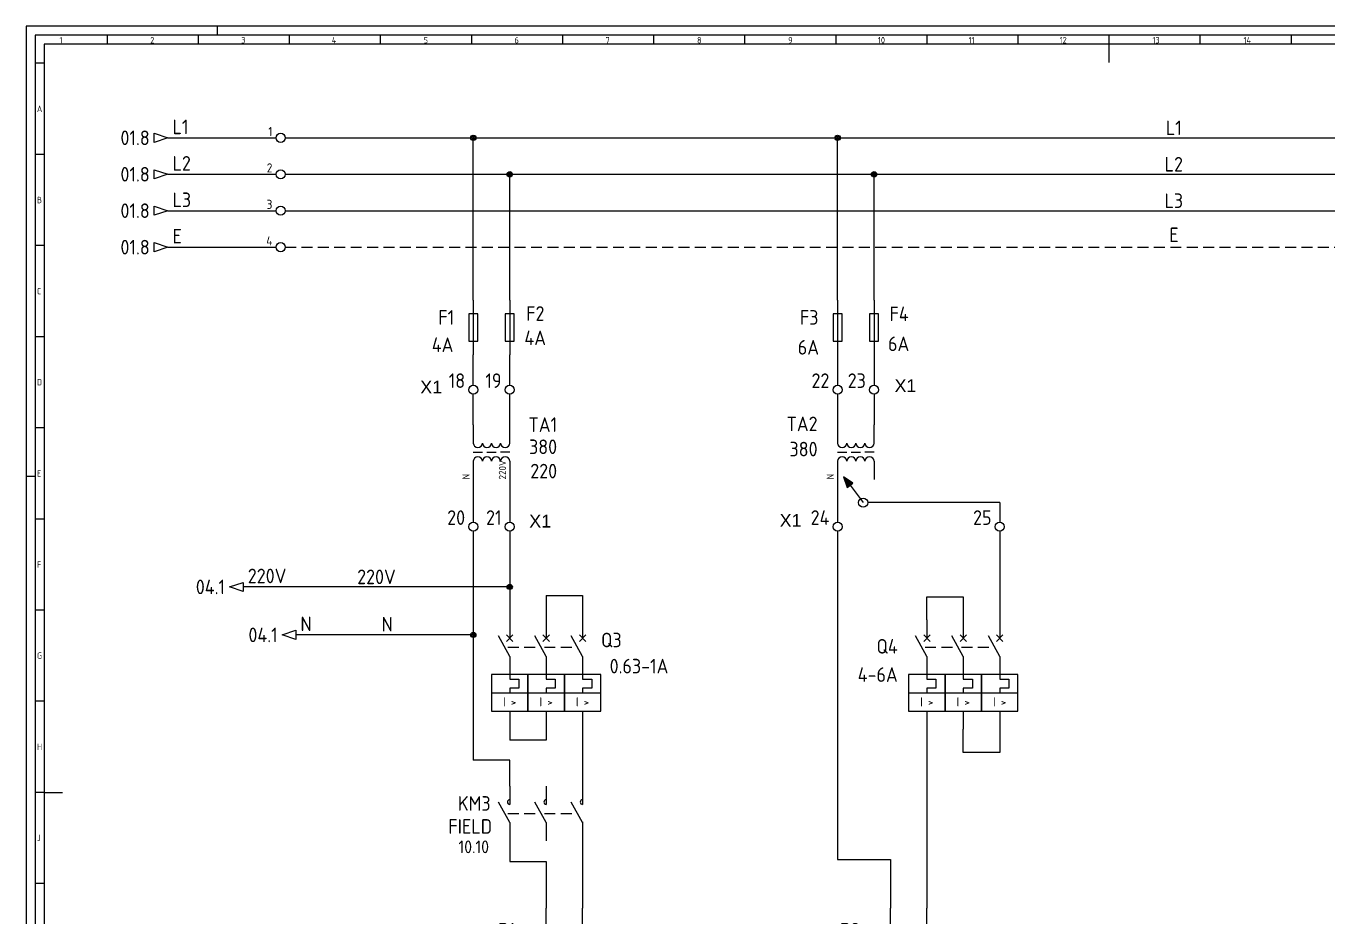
# Model space of a CAD drawing. Extents: x 0 to 1189, y 5 to 846.
# Drawn here: x 0 to 715, y 357 to 846 of the extents above; entities that cross this region are included whole.
import ezdxf
from ezdxf.enums import TextEntityAlignment as Align

# ---------------------------------------------------------------- set-up
doc = ezdxf.new("R2010")
doc.units = 0
doc.header["$LTSCALE"] = 12
doc.linetypes.add('DASHED', pattern=[0.75, 0.5, -0.25])
for name, color, linetype in [('035', 5, 'Continuous'), ('07', 7, 'Continuous'), ('DESC', 1, 'Continuous'), ('DESCCHILD', 20, 'Continuous'), ('LINK', 9, 'DASHED'), ('MISC', 2, 'Continuous'), ('RED_2.5mm^2', 1, 'Continuous'), ('SYMS', 7, 'Continuous'), ('TAGS', 51, 'Continuous'), ('TERMS', 4, 'Continuous'), ('WIRENO', 70, 'Continuous'), ('WIREREF', 61, 'Continuous'), ('WIREREF_DEST', 61, 'Continuous'), ('XREF', 7, 'Continuous'), ('XREFCHILD', 134, 'Continuous')]:
    doc.layers.add(name, color=color, linetype=linetype)
doc.styles.add('ISO Proportional', font='isocp.shx')
doc.styles.add('WD_IEC', font='isocp2.shx', dxfattribs={"width": 0.9, "height": 4})

# ---------------------------------------------------------------- blocks, each defined once
blk = doc.blocks.new('IEC_border_a0')
at = {"layer": '035', "color": 0}
for p, q in [((0, 841), (0, 0)), ((1189, 841), (0, 841)), ((105, 841), (105, 836)), ((44.5, 836), (44.5, 831)), ((94.5, 836), (94.5, 831)), ((144.5, 836), (144.5, 831)), ((194.5, 836), (194.5, 831)), ((244.5, 836), (244.5, 831)), ((294.5, 836), (294.5, 831)), ((344.5, 836), (344.5, 831)), ((394.5, 836), (394.5, 831)), ((444.5, 836), (444.5, 831)), ((494.5, 836), (494.5, 831)), ((544.5, 836), (544.5, 831)), ((594.5, 836), (594.5, 831)), ((644.5, 836), (644.5, 831)), ((694.5, 836), (694.5, 831)), ((9.98, 820.54), (5, 820.54)), ((9.98, 770.54), (5, 770.54)), ((9.98, 720.54), (5, 720.54)), ((9.98, 670.54), (5, 670.54)), ((9.98, 620.54), (5, 620.54)), ((0, 594), (5, 594)), ((10, 570.5), (5.02, 570.5)), ((10, 520.5), (5, 520.5)), ((10, 470.5), (5.02, 470.5)), ((10, 420.5), (5.02, 420.5)), ((10, 370.5), (5.02, 370.5))]:
    blk.add_line(p, q, dxfattribs=at)
blk.add_lwpolyline([(10, 10), (1179, 10), (1179, 831), (10, 831)], close=True, dxfattribs=at)
at = {"layer": '07', "color": 0}
for p, q in [((594.5, 831), (594.5, 821)), ((10, 420.5), (20, 420.5))]:
    blk.add_line(p, q, dxfattribs=at)
blk.add_lwpolyline([(5, 5), (1184, 5), (1184, 836), (5, 836)], close=True, dxfattribs=at)
at = {"layer": '035', "color": 0, "style": 'ISO Proportional'}
for s, p in [('1', (18.31, 831.5)), ('2', (68.23, 831.5)), ('3', (118.18, 831.5)), ('4', (167.88, 831.5)), ('5', (218.34, 831.5)), ('6', (268.19, 831.5)), ('7', (318.17, 831.5)), ('8', (368.42, 831.5)), ('9', (418.46, 831.5)), ('10', (467.72, 831.5)), ('11', (517.49, 831.5)), ('12', (567.49, 831.5)), ('13', (618.42, 831.5)), ('14', (668.46, 831.5)), ('A', (6, 793.79)), ('B', (6, 743.79)), ('C', (6, 693.79)), ('D', (6, 643.79)), ('E', (6.02, 593.75)), ('F', (6.02, 543.75)), ('G', (6.02, 493.75)), ('H', (6.02, 443.75)), ('J', (6.02, 393.75))]:
    blk.add_text(s, height=3.5, dxfattribs=at).set_placement(p)
blk = doc.blocks.new('VXF1')
for p, q in [((0, 0), (0, -5)), ((10, -5), (10, 0)), ((0, -7.5), (2.5, -7.5)), ((0, -10), (0, -15)), ((3.75, -7.5), (6.25, -7.5)), ((10, -7.5), (7.5, -7.5)), ((10, -10), (10, -15))]:
    blk.add_line(p, q)
for centre, start, end in [((1.25, -5), 180, 0), ((3.75, -5), 180, 0), ((6.25, -5), 180, 0), ((8.75, -5), 180, 0), ((1.25, -10), 0, 180), ((3.75, -10), 0, 180), ((6.25, -10), 0, 180), ((8.75, -10), 0, 180)]:
    blk.add_arc(centre, 1.25, start, end)
at = {"style": 'WD_IEC'}
for tag, p in [('INST', (-5.5, 5.25)), ('LOC', (-5.5, 1.75)), ('TAG1', (-5.5, -1.75)), ('DESC1', (-5.5, -6.35)), ('DESC2', (-5.5, -9.85)), ('DESC3', (-5.5, -13.35))]:
    blk.add_attdef(tag, text='', height=2.5, dxfattribs=at).set_placement(p, align=Align.RIGHT)
at = {"style": 'WD_IEC', "flags": 1}
for tag, p, height in [('X2TERM01', (0, 0), 0.32), ('X2TERM02', (10, 0), 0.32), ('MFG', (12.75, -1), 1.5), ('CAT', (12.75, -3.5), 1.5), ('X2TERM05', (5, -5), 0.32), ('X8TERM06', (5, -10), 0.32), ('ASSYCODE', (11, -11.5), 1), ('FAMILY', (11, -13), 1), ('CATDESC', (11, -14.5), 1), ('X8TERM03', (0, -15), 0.32), ('X8TERM04', (10, -15), 0.32)]:
    blk.add_attdef(tag, p, '', height=height, dxfattribs=at)
at = {"style": 'WD_IEC'}
for tag, p in [('TERM01', (-1, 0)), ('TERM05', (4, 0)), ('TERM02', (9, 0))]:
    blk.add_attdef(tag, text='', height=2, rotation=90, dxfattribs=at).set_placement(p, align=Align.RIGHT)
for tag, p in [('TERM03', (-1, -15)), ('TERM06', (4, -15)), ('TERM04', (9, -15))]:
    blk.add_attdef(tag, p, '', height=2, rotation=90, dxfattribs=at)
at = {"lineweight": 15, "style": 'WD_IEC'}
for tag, p in [('RATING2', (-5.5, -20.35)), ('RATING1', (-5.5, -16.85)), ('XREF', (-5.5, -23.85))]:
    blk.add_attdef(tag, text='', height=2.5, dxfattribs=at).set_placement(p, align=Align.RIGHT)
blk = doc.blocks.new('VFU1')
blk.add_line((0, 7.5), (0, -7.5))
blk.add_lwpolyline([(-1.25, 3.75), (-1.25, -3.75), (1.25, -3.75), (1.25, 3.75)], close=True)
at = {"style": 'WD_IEC'}
for tag, p in [('INST', (-5.25, 7.75)), ('LOC', (-5.25, 4.25)), ('TAG1', (-5.25, 0.75)), ('RATING1', (-5.25, -3.75)), ('XREF', (-5.25, -7.75)), ('DESC1', (-5.25, -11.6)), ('DESC2', (-5.25, -15.1)), ('DESC3', (-5.25, -18.6))]:
    blk.add_attdef(tag, text='', height=2.5, dxfattribs=at).set_placement(p, align=Align.RIGHT)
blk.add_attdef('TERM01', text='', height=2, rotation=90, dxfattribs=at).set_placement((-1, 7.5), align=Align.RIGHT)
at = {"style": 'WD_IEC', "flags": 1}
for tag, p, height in [('X2TERM01', (0, 7.5), 0.32), ('MFG', (2.75, 6.5), 1.5), ('CAT', (2.75, 4), 1.5), ('X4LINK', (-1.25, 0), 0.32), ('X1LINK', (1.25, 0), 0.32), ('ASSYCODE', (2.25, -4), 1), ('FAMILY', (2.25, -5.5), 1), ('CATDESC', (2.25, -7), 1), ('X8TERM02', (0, -7.5), 0.32)]:
    blk.add_attdef(tag, p, '', height=height, dxfattribs=at)
at = {"style": 'WD_IEC'}
blk.add_attdef('TERM02', (-1, -7.5), '', height=2, rotation=90, dxfattribs=at)
blk = doc.blocks.new('VMS21P')
for p, q in [((0, 7.5), (0, 2.5)), ((0, -2.5), (-3.12, 3.12)), ((0, -2.5), (0, -7.5))]:
    blk.add_line(p, q)
blk.add_arc((0, 3.12), 0.625, 90, 270)
at = {"style": 'WD_IEC'}
for tag, p in [('INST', (-5.25, 6.75)), ('LOC', (-5.25, 3.75)), ('TAG2', (-5.25, 0.75)), ('XREF', (-5.25, -3.75)), ('DESC1', (-5.25, -6.75)), ('DESC3', (-5.25, -12.75)), ('DESC2', (-5.25, -9.75))]:
    blk.add_attdef(tag, text='', height=2.5, dxfattribs=at).set_placement(p, align=Align.RIGHT)
blk.add_attdef('TERM01', text='', height=2, rotation=90, dxfattribs=at).set_placement((-1, 7.5), align=Align.RIGHT)
at = {"style": 'WD_IEC', "flags": 1}
for tag, p, height in [('X2TERM01', (0, 7.5), 0.32), ('X4LINK', (-2.91, 0), 0.32), ('X1LINK', (-0.5, 0), 0.32), ('CONTACT', (4, -3.5), 1), ('FAMILY', (4, -5), 1), ('X8TERM02', (0, -7.5), 0.32)]:
    blk.add_attdef(tag, p, '', height=height, dxfattribs=at)
at = {"style": 'WD_IEC'}
blk.add_attdef('TERM02', (-1, -7.5), '', height=2, rotation=90, dxfattribs=at)
blk = doc.blocks.new('VDI1')
for p, q in [((0, 7.5), (0, -7.5)), ((0, -2.5), (-2.5, 2.5)), ((-2.5, 2.5), (2.5, 2.5)), ((2.5, 2.5), (0, -2.5)), ((-2.5, -2.5), (2.5, -2.5))]:
    blk.add_line(p, q)
at = {"style": 'WD_IEC'}
for tag, p in [('INST', (-5.5, 10.25)), ('LOC', (-5.5, 6.75)), ('TAG1', (-5.5, 3.25)), ('DESC2', (-5.5, -9.85)), ('DESC1', (-5.5, -6.35)), ('DESC3', (-5.5, -13.35))]:
    blk.add_attdef(tag, text='', height=2.5, dxfattribs=at).set_placement(p, align=Align.RIGHT)
at = {"style": 'WD_IEC', "flags": 1}
for tag, p, height in [('X2TERM01', (0, 7.5), 0.32), ('X8TERM02', (0, -7.5), 0.32), ('ASSYCODE', (1, -4), 1), ('FAMILY', (1, -5.5), 1), ('CATDESC', (1, -7), 1), ('WDBLKNAM', (1, -8.5), 1)]:
    blk.add_attdef(tag, p, '', height=height, dxfattribs=at)
at = {"style": 'WD_IEC', "flags": 9}
for tag, p in [('MFG', (-5.5, -0.25)), ('CAT', (-5.5, -2.75))]:
    blk.add_attdef(tag, text='', height=1.5, dxfattribs=at).set_placement(p, align=Align.RIGHT)
at = {"style": 'WD_IEC'}
blk.add_attdef('TERM01', text='', height=2, rotation=90, dxfattribs=at).set_placement((-1, 7.5), align=Align.RIGHT)
blk.add_attdef('TERM02', (-1, -7.5), '', height=2, rotation=90, dxfattribs=at)
blk = doc.blocks.new('VIN1G1')
for p, q in [((0, 7.5), (0, 12.5)), ((9.98, 7.5), (9.98, 12.5)), ((14.99, 7.5), (-5.01, 7.5)), ((-5.01, 7.5), (-5.01, -7.5)), ((14.99, -7.5), (14.99, 7.5)), ((14.99, -7.5), (14.99, 7.5)), ((-5.01, -7.5), (14.99, -7.5)), ((0, -12.5), (0, -7.5)), ((9.98, -12.5), (9.98, -7.5))]:
    blk.add_line(p, q)
at = {"layer": 'SYMS'}
for p, xscale, yscale, zscale, rotation in [((2.44, 2.55), 0.4803562191925241, 0.4803562191925241, 0.4803562191925241, 135), ((7.54, 2.55), 0.4803562191925241, 0.4803562191925241, 0.4803562191925241, 225.0000000000001), ((2.44, -2.55), 0.480356219192524, 0.480356219192524, 0.480356219192524, 224.9999999999999), ((7.54, -2.55), 0.480356219192524, 0.480356219192524, 0.480356219192524, 135)]:
    blk.add_blockref('VDI1', p, dxfattribs=dict(at, xscale=xscale, yscale=yscale, zscale=zscale, rotation=rotation))
at = {"style": 'WD_IEC'}
for tag, p in [('INST', (-6.14, 10.12)), ('LOC', (-6.14, 7.12)), ('TAG1', (-6.14, 4.12)), ('RATING1', (-5.97, 0.36)), ('DESC2', (-6.14, -9.22)), ('DESC1', (-6.14, -6.22)), ('DESC3', (-6.14, -12.22)), ('WDTAGALT', (-6.14, -15.22))]:
    blk.add_attdef(tag, text='', height=2.5, dxfattribs=at).set_placement(p, align=Align.RIGHT)
for tag, p in [('TERM01', (-1, 12.23)), ('TERM02', (8.98, 12.5))]:
    blk.add_attdef(tag, text='', height=2, rotation=90, dxfattribs=at).set_placement(p, align=Align.RIGHT)
at = {"style": 'WD_IEC', "flags": 1}
for tag, p, height in [('X2TERM01', (0, 12.5), 0.32), ('X2TERM02', (9.98, 12.5), 0.32), ('MFG', (15.53, 6.06), 1.5), ('CAT', (15.53, 3.56), 1.5), ('X1LINK', (14.99, 0), 0.32), ('X4LINK', (-5.01, -0.61), 0.32), ('ASSYCODE', (15.61, -4.38), 1), ('FAMILY', (15.61, -5.88), 1), ('CATDESC', (15.61, -7.38), 1), ('X8TERM03', (0, -12.5), 0.32), ('X8TERM04', (9.98, -12.5), 0.32)]:
    blk.add_attdef(tag, p, '', height=height, dxfattribs=at)
at = {"style": 'WD_IEC'}
for tag, p in [('TERMDESC01', (-0.01, 5.55)), ('TERMDESC02', (9.98, 5.55)), ('TERMDESC03', (-0.01, -5.52)), ('TERMDESC04', (9.98, -5.52))]:
    blk.add_attdef(tag, text='', height=2, dxfattribs=at).set_placement(p, align=Align.MIDDLE)
at = {"lineweight": 15, "style": 'WD_IEC'}
blk.add_attdef('XREF', text='', height=2.5, dxfattribs=at).set_placement((-6.14, -3.22), align=Align.RIGHT)
at = {"style": 'WD_IEC'}
for tag, p in [('TERM03', (-1, -12.96)), ('TERM04', (8.98, -12.96))]:
    blk.add_attdef(tag, p, '', height=2, rotation=90, dxfattribs=at)
blk = doc.blocks.new('VT0002')
blk.add_circle((0, 0), 1.25)
at = {"style": 'WD_IEC', "flags": 1}
for tag, p, height in [('ASSYCODE', (2.75, 10.75), 1), ('CATDESC', (2.75, 9.25), 1), ('MFG', (2.75, 7.25), 1.5), ('CAT', (2.75, 4.75), 1.5), ('X4PIN01', (-1.25, 1), 0.25), ('X4TERM01', (-1.25, 0), 0.25), ('X4TERMDESC01', (-1.25, 0.5), 0.4), ('STRIPSEQ', (0, 0), 0.025), ('X2PIN01', (0, 2.25), 0.25), ('X2TERM01', (0, 1.25), 0.25), ('X8PIN01', (0, -0.25), 0.25), ('X2TERMDESC01', (0, 1.75), 0.4), ('X1PIN01', (1.25, 1), 0.25), ('X1TERM01', (1.25, 0), 0.25), ('X1TERMDESC01', (1.25, 0.5), 0.4), ('LINKTERM', (0, -0.04), 0.025), ('X8TERM01', (0, -1.25), 0.25), ('X8TERMDESC01', (0, -0.75), 0.4)]:
    blk.add_attdef(tag, p, '', height=height, dxfattribs=at)
at = {"style": 'WD_IEC'}
for tag, p in [('INST', (-2.25, 6.5)), ('LOC', (-2.25, 3.5)), ('DESC2', (-2.25, -9.25)), ('DESC1', (-2.25, -6.25)), ('DESC3', (-2.25, -12.25))]:
    blk.add_attdef(tag, text='', height=2.5, dxfattribs=at).set_placement(p, align=Align.RIGHT)
at = {"style": 'WD_IEC', "flags": 8}
for tag, height, p in [('TAGSTRIP', 2.5, (-2.25, 0.5)), ('TERM01', 2, (-2.25, -3.25))]:
    blk.add_attdef(tag, text='', height=height, dxfattribs=at).set_placement(p, align=Align.RIGHT)
blk = doc.blocks.new('Q020401U')
for p, q in [((0, -2.5), (-0.5, -4)), ((0.5, -4), (0, -2.5)), ((-0.5, -4), (0.5, -4)), ((0, -4), (0, -7))]:
    blk.add_line(p, q)
blk.add_solid([(-0.5, -4), (0.5, -4), (0, -2.5)])
blk = doc.blocks.new('WDDOT')
for radius in [0.72, 0.449, 0.223]:
    blk.add_circle((0, 0), radius)
blk = doc.blocks.new('VCB11THI')
for p, q in [((0, 7.5), (0, 2.5)), ((0, -2.5), (-3.12, 3.12)), ((-0.88, 3.38), (0.88, 1.62)), ((-0.88, 1.62), (0.88, 3.38)), ((0, -2.5), (0, -8.75)), ((0, -8.75), (2.5, -8.75)), ((2.5, -8.75), (2.5, -11.25)), ((-5, -12.5), (5, -12.5)), ((0, -11.25), (0, -12.5)), ((2.5, -11.25), (0, -11.25)), ((0, -17.5), (0, -22.5))]:
    blk.add_line(p, q)
blk.add_lwpolyline([(-5, -7.5), (-5, -17.5), (5, -17.5), (5, -7.5)], close=True)
at = {"style": 'WD_IEC'}
for tag, p in [('INST', (-8, 5.25)), ('LOC', (-8, 1.75)), ('TAG1', (-8, -1.75)), ('RATING1', (-8, -6.35)), ('DESC1', (-8, -14.35)), ('DESC2', (-8, -17.85)), ('DESC3', (-8, -21.35))]:
    blk.add_attdef(tag, text='', height=2.5, dxfattribs=at).set_placement(p, align=Align.RIGHT)
blk.add_attdef('TERM01', text='', height=2, rotation=90, dxfattribs=at).set_placement((-1, 7.5), align=Align.RIGHT)
at = {"style": 'WD_IEC', "flags": 1}
for tag, p, height in [('X2TERM01', (0, 7.5), 0.32), ('MFG', (2.75, 6.5), 1.5), ('CAT', (2.75, 4), 1.5), ('X4LINK', (-2, 0), 0.32), ('X1LINK', (-0.5, 0), 0.32), ('COMMON', (-3.75, -8.75), 1), ('ASSYCODE', (1, -19), 1), ('FAMILY', (1, -20.5), 1), ('CATDESC', (1, -22), 1), ('X8TERM02', (0, -22.5), 0.32)]:
    blk.add_attdef(tag, p, '', height=height, dxfattribs=at)
at = {"lineweight": 15, "style": 'WD_IEC'}
blk.add_attdef('XREF', text='', height=2.5, dxfattribs=at).set_placement((-8, -10.35), align=Align.RIGHT)
at = {"style": 'WD_IEC'}
blk.add_attdef('TERM02', (-1, -22.5), '', height=2, rotation=90, dxfattribs=at)
at = {"linetype": 'Continuous', "style": 'WD_IEC'}
blk.add_attdef('T', text='', height=2.5, dxfattribs=at).set_placement((0, -15), align=Align.MIDDLE_CENTER)
blk = doc.blocks.new('VCB21THI')
for p, q in [((0, 7.5), (0, 2.5)), ((0, -2.5), (-3.12, 3.12)), ((-0.88, 3.38), (0.88, 1.62)), ((-0.88, 1.62), (0.88, 3.38)), ((0, -2.5), (0, -8.75)), ((0, -8.75), (2.5, -8.75)), ((2.5, -8.75), (2.5, -11.25)), ((-5, -12.5), (5, -12.5)), ((0, -11.25), (0, -12.5)), ((2.5, -11.25), (0, -11.25)), ((0, -17.5), (0, -22.5))]:
    blk.add_line(p, q)
blk.add_lwpolyline([(-5, -7.5), (-5, -17.5), (5, -17.5), (5, -7.5)], close=True)
at = {"style": 'WD_IEC'}
for tag, p in [('INST', (-8, 5.25)), ('LOC', (-8, 1.75)), ('TAG2', (-8, -1.75)), ('DESC1', (-8, -14.35)), ('DESC2', (-8, -17.85)), ('DESC3', (-8, -21.35))]:
    blk.add_attdef(tag, text='', height=2.5, dxfattribs=at).set_placement(p, align=Align.RIGHT)
blk.add_attdef('TERM01', text='', height=2, rotation=90, dxfattribs=at).set_placement((-1, 7.5), align=Align.RIGHT)
at = {"style": 'WD_IEC', "flags": 1}
for tag, p, height in [('X2TERM01', (0, 7.5), 0.32), ('X4LINK', (-2, 0), 0.32), ('X1LINK', (-0.5, 0), 0.32), ('CONTACT', (-5, -7.5), 1), ('FAMILY', (1, -20.5), 1), ('X8TERM02', (0, -22.5), 0.32)]:
    blk.add_attdef(tag, p, '', height=height, dxfattribs=at)
blk.add_attdef('RATING1', text='', height=2.5, dxfattribs=at).set_placement((-8, -6.35), align=Align.RIGHT)
at = {"lineweight": 15, "style": 'WD_IEC'}
blk.add_attdef('XREF', text='', height=2.5, dxfattribs=at).set_placement((-8, -10.35), align=Align.RIGHT)
at = {"style": 'WD_IEC'}
blk.add_attdef('TERM02', (-1, -22.5), '', height=2, rotation=90, dxfattribs=at)
at = {"linetype": 'Continuous', "style": 'WD_IEC'}
blk.add_attdef('T', text='', height=2.5, dxfattribs=at).set_placement((0, -15), align=Align.MIDDLE_CENTER)
blk = doc.blocks.new('HA1D3')
blk.add_lwpolyline([(0, 0), (-3.75, -1.25), (-3.75, 1.25)], close=True)
at = {"style": 'WD_IEC'}
blk.add_attdef('XREF', text='', height=2.5, dxfattribs=at).set_placement((-5, 0), align=Align.MIDDLE_RIGHT)
at = {"style": 'WD_IEC', "flags": 1}
blk.add_attdef('SIGCODE', text='', height=1, dxfattribs=at).set_placement((-2.5, 1.8), align=Align.RIGHT)
at = {"style": 'WD_IEC'}
for tag, p, height, flags in [('X1TERM01', (0, 0), 0.32, 1), ('WIRENO', (1.25, 1), 2.5, 8)]:
    blk.add_attdef(tag, p, '', height=height, dxfattribs=dict(at, flags=flags))
blk.add_attdef('DESC1', text='', height=2.5, dxfattribs=at).set_placement((1.25, -1), align=Align.TOP_LEFT)
blk = doc.blocks.new('WD_WNH')
at = {"linetype": 'Continuous', "style": 'WD_IEC', "width": 0.8}
blk.add_attdef('WIRENO', text='', height=2.5, dxfattribs=at).set_placement((0, 0.75), align=Align.CENTER)
at = {"style": 'WD_IEC', "flags": 1}
for tag, p in [('W08USER', (0, 0.375)), ('W04USER', (0, 0.875)), ('W05USER', (0, 0.75)), ('W09USER', (0, 0.25)), ('W03USER', (0, 1)), ('W06USER', (0, 0.625)), ('W07USER', (0, 0.5)), ('W02USER', (0, 1.125)), ('W01USER', (0, 1.25)), ('W10USER', (0, 0.125))]:
    blk.add_attdef(tag, text='', height=0.08, dxfattribs=at).set_placement(p, align=Align.CENTER)
blk = doc.blocks.new('HA1S3')
blk.add_lwpolyline([(-3.75, 0), (0, 1.25), (0, -1.25)], close=True)
at = {"style": 'WD_IEC'}
blk.add_attdef('XREF', text='', height=2.5, dxfattribs=at).set_placement((-5, 0), align=Align.MIDDLE_RIGHT)
at = {"style": 'WD_IEC', "flags": 1}
blk.add_attdef('SIGCODE', text='', height=1, dxfattribs=at).set_placement((-2.5, 1.8), align=Align.RIGHT)
at = {"style": 'WD_IEC'}
for tag, p, height, flags in [('X1TERM01', (0, 0), 0.32, 1), ('WIRENO', (1.25, 1), 2.5, 8)]:
    blk.add_attdef(tag, p, '', height=height, dxfattribs=dict(at, flags=flags))
blk.add_attdef('DESC1', text='', height=2.5, dxfattribs=at).set_placement((1.25, -1), align=Align.TOP_LEFT)
blk = doc.blocks.new('HT0002')
blk.add_circle((0, 0), 1.25)
at = {"style": 'WD_IEC', "flags": 1}
for tag, p, height in [('ASSYCODE', (2.75, 10.75), 1), ('CATDESC', (2.75, 9.25), 1), ('MFG', (2.75, 7.25), 1.5), ('CAT', (2.75, 4.75), 1.5), ('X4PIN01', (-1.25, 1), 0.25), ('X4TERM01', (-1.25, 0), 0.25), ('X4TERMDESC01', (-1.25, 0.5), 0.4), ('STRIPSEQ', (0, 0), 0.025), ('X2PIN01', (0, 2.25), 0.25), ('X2TERM01', (0, 1.25), 0.25), ('X8PIN01', (0, -0.25), 0.25), ('X2TERMDESC01', (0, 1.75), 0.4), ('X1PIN01', (1.25, 1), 0.25), ('X1TERM01', (1.25, 0), 0.25), ('X1TERMDESC01', (1.25, 0.5), 0.4), ('LINKTERM', (0, -0.04), 0.025), ('X8TERM01', (0, -1.25), 0.25), ('X8TERMDESC01', (0, -0.75), 0.4)]:
    blk.add_attdef(tag, p, '', height=height, dxfattribs=at)
at = {"style": 'WD_IEC'}
for tag, p in [('INST', (-2.25, 6.5)), ('LOC', (-2.25, 3.5)), ('DESC2', (-2.25, -9.25)), ('DESC1', (-2.25, -6.25)), ('DESC3', (-2.25, -12.25))]:
    blk.add_attdef(tag, text='', height=2.5, dxfattribs=at).set_placement(p, align=Align.RIGHT)
at = {"style": 'WD_IEC', "flags": 8}
for tag, height, p in [('TAGSTRIP', 2.5, (-2.25, 0.5)), ('TERM01', 2, (-2.25, -3.25))]:
    blk.add_attdef(tag, text='', height=height, dxfattribs=at).set_placement(p, align=Align.RIGHT)

msp = doc.modelspace()

# ---------------------------------------------------------------- linework, layer by layer
at = {"layer": 'LINK'}
for points in [[(264.56, 505.07), (281.56, 505.07)], [(284.56, 505.07), (301.56, 505.07)], [(493.57, 505.07), (510.57, 505.07)], [(513.57, 505.07), (530.57, 505.07)], [(264.56, 413.86), (279.73, 413.86)], [(284.56, 413.86), (299.73, 413.86)]]:
    msp.add_lwpolyline(points, dxfattribs=at)
at = {"layer": 'RED_2.5mm^2'}
for p, q in [((77.9, 784.61), (137.25, 784.61)), ((142.25, 784.61), (1117.99, 784.61)), ((245.56, 695.56), (245.56, 784.61)), ((445.55, 695.56), (445.55, 784.61)), ((77.9, 764.61), (137.25, 764.61)), ((142.25, 764.61), (1117.99, 764.61)), ((265.56, 695.56), (265.56, 764.61)), ((465.56, 695.56), (465.56, 764.61)), ((77.9, 744.61), (137.25, 744.61)), ((142.25, 744.61), (1117.99, 744.61)), ((77.9, 724.61), (137.25, 724.61)), ((245.56, 648.85), (245.56, 665.56)), ((265.56, 648.85), (265.56, 665.56)), ((445.56, 665.56), (445.56, 648.85)), ((465.56, 665.56), (465.56, 648.85)), ((245.56, 627.14), (245.56, 643.85)), ((265.56, 627.14), (265.56, 643.85)), ((445.56, 643.85), (445.56, 627.14)), ((465.56, 643.85), (465.56, 627.14)), ((245.56, 597.14), (245.56, 573.71)), ((265.56, 597.14), (265.56, 573.71)), ((445.56, 597.14), (445.56, 573.71)), ((534.57, 584.44), (462.09, 584.44)), ((534.57, 584.44), (534.57, 573.71)), ((245.56, 568.71), (245.56, 443.11)), ((265.56, 568.71), (265.56, 520.07)), ((445.56, 568.71), (445.56, 388.62)), ((534.57, 568.71), (534.57, 520.07)), ((265.56, 538.18), (119.25, 538.18)), ((285.56, 533.48), (285.56, 520.07)), ((285.56, 533.48), (305.56, 533.48)), ((305.56, 533.48), (305.56, 520.07)), ((494.57, 520.07), (494.57, 532.77)), ((494.57, 532.77), (514.57, 532.77)), ((514.57, 532.77), (514.57, 520.07)), ((245.56, 511.85), (148.14, 511.85)), ((265.56, 460.07), (265.56, 454.06)), ((285.56, 460.07), (285.56, 454.06)), ((305.56, 460.07), (305.56, 428.86)), ((494.57, 460.07), (494.57, 361.94)), ((514.57, 447.37), (514.57, 460.07)), ((534.57, 460.07), (534.57, 447.37)), ((285.56, 454.06), (265.56, 454.06)), ((534.57, 447.37), (514.57, 447.37)), ((265.56, 443.11), (245.56, 443.11)), ((265.56, 428.86), (265.56, 443.11)), ((305.56, 409.35), (305.56, 361.94)), ((265.56, 398.86), (265.56, 387.55)), ((265.56, 387.55), (285.57, 387.55)), ((285.57, 387.55), (285.57, 361.94)), ((445.56, 388.62), (474.6, 388.62)), ((474.6, 388.62), (474.6, 361.94))]:
    msp.add_line(p, q, dxfattribs=at)
at = {"layer": 'RED_2.5mm^2', "color": 2, "linetype": 'DASHED'}
msp.add_line((142.25, 724.61), (1117.99, 724.61), dxfattribs=at)

# ---------------------------------------------------------------- block references
msp.add_blockref('IEC_border_a0', (0, 4.94))
at = {"layer": 'SYMS'}
ref = msp.add_blockref('HA1D3', (77.9, 784.61), dxfattribs=dict(at, xscale=2, yscale=2, zscale=2))
ref.add_attrib('XREF', '01.8', dxfattribs={"layer": 'XREF', "height": 8, "style": 'WD_IEC'}).set_placement((67.9, 784.61), align=Align.MIDDLE_RIGHT)
ref.add_attrib('WIRENO', 'L1', (80.4, 786.61), dxfattribs={"layer": 'WIREREF_DEST', "height": 8, "style": 'WD_IEC', "flags": 8})
ref = msp.add_blockref('HT0002', (139.75, 784.61), dxfattribs=dict(at, xscale=2, yscale=2, zscale=2))
ref.add_attrib('TAGSTRIP', '1', dxfattribs={"layer": 'TAGS', "height": 5, "style": 'WD_IEC', "flags": 8}).set_placement((135.25, 785.61), align=Align.RIGHT)
at = {"layer": 'SYMS', "xscale": 2, "yscale": 2, "zscale": 2}
for name, p in [('WDDOT', (245.56, 784.61)), ('WDDOT', (445.55, 784.61)), ('WDDOT', (265.56, 764.61)), ('WDDOT', (465.56, 764.61)), ('VT0002', (459.59, 584.44)), ('WDDOT', (265.56, 538.18)), ('WDDOT', (245.56, 511.85)), ('VMS21P', (285.56, 413.86)), ('VMS21P', (305.56, 413.86))]:
    msp.add_blockref(name, p, dxfattribs=at)
at = {"layer": 'SYMS'}
ref = msp.add_blockref('HA1D3', (77.9, 764.61), dxfattribs=dict(at, xscale=2, yscale=2, zscale=2))
ref.add_attrib('XREF', '01.8', dxfattribs={"layer": 'XREF', "height": 8, "style": 'WD_IEC'}).set_placement((67.9, 764.61), align=Align.MIDDLE_RIGHT)
ref.add_attrib('WIRENO', 'L2', (80.4, 766.61), dxfattribs={"layer": 'WIREREF_DEST', "height": 8, "style": 'WD_IEC', "flags": 8})
ref = msp.add_blockref('HT0002', (139.75, 764.61), dxfattribs=dict(at, xscale=2, yscale=2, zscale=2))
ref.add_attrib('TAGSTRIP', '2', dxfattribs={"layer": 'TAGS', "height": 5, "style": 'WD_IEC', "flags": 8}).set_placement((135.25, 765.61), align=Align.RIGHT)
ref = msp.add_blockref('HA1D3', (77.9, 744.61), dxfattribs=dict(at, xscale=2, yscale=2, zscale=2))
ref.add_attrib('XREF', '01.8', dxfattribs={"layer": 'XREF', "height": 8, "style": 'WD_IEC'}).set_placement((67.9, 744.61), align=Align.MIDDLE_RIGHT)
ref.add_attrib('WIRENO', 'L3', (80.4, 746.61), dxfattribs={"layer": 'WIREREF_DEST', "height": 8, "style": 'WD_IEC', "flags": 8})
ref = msp.add_blockref('HT0002', (139.75, 744.61), dxfattribs=dict(at, xscale=2, yscale=2, zscale=2))
ref.add_attrib('TAGSTRIP', '3', dxfattribs={"layer": 'TAGS', "height": 5, "style": 'WD_IEC', "flags": 8}).set_placement((135.25, 745.61), align=Align.RIGHT)
ref = msp.add_blockref('HA1D3', (77.9, 724.61), dxfattribs=dict(at, xscale=2, yscale=2, zscale=2))
ref.add_attrib('XREF', '01.8', dxfattribs={"layer": 'XREF', "height": 8, "style": 'WD_IEC'}).set_placement((67.9, 724.61), align=Align.MIDDLE_RIGHT)
ref.add_attrib('WIRENO', 'E', (80.4, 726.61), dxfattribs={"layer": 'WIREREF_DEST', "height": 8, "style": 'WD_IEC', "flags": 8})
ref = msp.add_blockref('HT0002', (139.75, 724.61), dxfattribs=dict(at, xscale=2, yscale=2, zscale=2))
ref.add_attrib('TAGSTRIP', '4', dxfattribs={"layer": 'TAGS', "height": 5, "style": 'WD_IEC', "flags": 8}).set_placement((135.25, 725.61), align=Align.RIGHT)
ref = msp.add_blockref('VFU1', (245.56, 680.56), dxfattribs=dict(at, xscale=2, yscale=2, zscale=2))
ref.add_attrib('DESC1', '4A', dxfattribs={"layer": 'DESC', "height": 8, "style": 'WD_IEC'}).set_placement((234.64, 667.07), align=Align.RIGHT)
ref.add_attrib('TAG1', 'F1', dxfattribs={"layer": 'TAGS', "height": 8, "style": 'WD_IEC'}).set_placement((235.06, 682.06), align=Align.RIGHT)
ref = msp.add_blockref('VFU1', (265.56, 680.56), dxfattribs=dict(at, xscale=2, yscale=2, zscale=2))
ref.add_attrib('DESC1', '4A', dxfattribs={"layer": 'DESC', "height": 8, "style": 'WD_IEC'}).set_placement((285.46, 670.86), align=Align.RIGHT)
ref.add_attrib('TAG1', 'F2', dxfattribs={"layer": 'TAGS', "height": 8, "style": 'WD_IEC'}).set_placement((284.62, 684.17), align=Align.RIGHT)
ref = msp.add_blockref('VFU1', (445.55, 680.56), dxfattribs=dict(at, xscale=2, yscale=2, zscale=2))
ref.add_attrib('DESC1', '6A', dxfattribs={"layer": 'DESC', "height": 8, "style": 'WD_IEC'}).set_placement((435.36, 665.64), align=Align.RIGHT)
ref.add_attrib('TAG1', 'F3', dxfattribs={"layer": 'TAGS', "height": 8, "style": 'WD_IEC'}).set_placement((435.05, 682.06), align=Align.RIGHT)
ref = msp.add_blockref('VFU1', (465.56, 680.56), dxfattribs=dict(at, xscale=2, yscale=2, zscale=2))
ref.add_attrib('DESC1', '6A', dxfattribs={"layer": 'DESC', "height": 8, "style": 'WD_IEC'}).set_placement((484.9, 667.58), align=Align.RIGHT)
ref.add_attrib('TAG1', 'F4', dxfattribs={"layer": 'TAGS', "height": 8, "style": 'WD_IEC'}).set_placement((484.59, 684.01), align=Align.RIGHT)
ref = msp.add_blockref('VT0002', (245.56, 646.35), dxfattribs=dict(at, xscale=2, yscale=2, zscale=2))
ref.add_attrib('TAGSTRIP', '18', dxfattribs={"layer": 'TAGS', "height": 8, "style": 'WD_IEC', "flags": 8}).set_placement((241.06, 647.35), align=Align.RIGHT)
ref = msp.add_blockref('VT0002', (265.56, 646.35), dxfattribs=dict(at, xscale=2, yscale=2, zscale=2))
ref.add_attrib('TAGSTRIP', '19', dxfattribs={"layer": 'TAGS', "height": 8, "style": 'WD_IEC', "flags": 8}).set_placement((261.06, 647.35), align=Align.RIGHT)
ref = msp.add_blockref('VT0002', (445.56, 646.35), dxfattribs=dict(at, xscale=2, yscale=2, zscale=2))
ref.add_attrib('TAGSTRIP', '22', dxfattribs={"layer": 'TAGS', "height": 8, "style": 'WD_IEC', "flags": 8}).set_placement((441.06, 647.35), align=Align.RIGHT)
ref = msp.add_blockref('VT0002', (465.56, 646.35), dxfattribs=dict(at, xscale=2, yscale=2, zscale=2))
ref.add_attrib('TAGSTRIP', '23', dxfattribs={"layer": 'TAGS', "height": 8, "style": 'WD_IEC', "flags": 8}).set_placement((461.06, 647.35), align=Align.RIGHT)
ref = msp.add_blockref('VXF1', (245.56, 627.14), dxfattribs=dict(at, xscale=2, yscale=2, zscale=2))
ref.add_attrib('TERM04', '220V', (263.56, 597.14), dxfattribs={"layer": 'TERMS', "height": 4, "rotation": 90, "style": 'WD_IEC'})
ref.add_attrib('TERM03', 'N', (243.56, 597.14), dxfattribs={"layer": 'TERMS', "height": 4, "rotation": 90, "style": 'WD_IEC'})
ref.add_attrib('DESC2', '220', dxfattribs={"layer": 'DESC', "height": 8, "style": 'WD_IEC'}).set_placement((291.57, 597.73), align=Align.RIGHT)
ref.add_attrib('DESC1', '380', dxfattribs={"layer": 'DESC', "height": 8, "style": 'WD_IEC'}).set_placement((291.57, 611.06), align=Align.RIGHT)
ref.add_attrib('TAG1', 'TA1', dxfattribs={"layer": 'TAGS', "height": 8, "style": 'WD_IEC'}).set_placement((291.57, 623.21), align=Align.RIGHT)
ref = msp.add_blockref('VXF1', (445.56, 627.14), dxfattribs=dict(at, xscale=2, yscale=2, zscale=2))
ref.add_attrib('TERM03', 'N', (443.56, 597.14), dxfattribs={"layer": 'TERMS', "height": 4, "rotation": 90, "style": 'WD_IEC'})
ref.add_attrib('DESC1', '380', dxfattribs={"layer": 'DESC', "height": 8, "style": 'WD_IEC'}).set_placement((434.56, 609.8), align=Align.RIGHT)
ref.add_attrib('TAG1', 'TA2', dxfattribs={"layer": 'TAGS', "height": 8, "style": 'WD_IEC'}).set_placement((434.56, 623.64), align=Align.RIGHT)
at = {"layer": 'SYMS', "xscale": 3.970235273144415, "yscale": 3.970235273144415, "zscale": 3.970235273144415, "rotation": 37.31932728846491}
msp.add_blockref('Q020401U', (442.75, 606.55), dxfattribs=at)
at = {"layer": 'SYMS'}
ref = msp.add_blockref('VT0002', (245.56, 571.21), dxfattribs=dict(at, xscale=2, yscale=2, zscale=2))
ref.add_attrib('TAGSTRIP', '20', dxfattribs={"layer": 'TAGS', "height": 8, "style": 'WD_IEC', "flags": 8}).set_placement((241.06, 572.21), align=Align.RIGHT)
ref = msp.add_blockref('VT0002', (265.56, 571.21), dxfattribs=dict(at, xscale=2, yscale=2, zscale=2))
ref.add_attrib('TAGSTRIP', '21', dxfattribs={"layer": 'TAGS', "height": 8, "style": 'WD_IEC', "flags": 8}).set_placement((261.06, 572.21), align=Align.RIGHT)
ref = msp.add_blockref('VT0002', (445.56, 571.21), dxfattribs=dict(at, xscale=2, yscale=2, zscale=2))
ref.add_attrib('TAGSTRIP', '24', dxfattribs={"layer": 'TAGS', "height": 8, "style": 'WD_IEC', "flags": 8}).set_placement((441.06, 572.21), align=Align.RIGHT)
ref = msp.add_blockref('VT0002', (534.57, 571.21), dxfattribs=dict(at, xscale=2, yscale=2, zscale=2))
ref.add_attrib('TAGSTRIP', '25', dxfattribs={"layer": 'TAGS', "height": 8, "style": 'WD_IEC', "flags": 8}).set_placement((530.07, 572.21), align=Align.RIGHT)
ref = msp.add_blockref('HA1S3', (119.25, 538.18), dxfattribs=dict(at, xscale=2, yscale=2, zscale=2))
ref.add_attrib('XREF', '04.1', dxfattribs={"layer": 'XREF', "height": 8, "style": 'WD_IEC'}).set_placement((109.25, 538.18), align=Align.MIDDLE_RIGHT)
ref.add_attrib('WIRENO', '220V', (121.75, 540.18), dxfattribs={"layer": 'WIREREF', "height": 8, "style": 'WD_IEC', "flags": 8})
ref = msp.add_blockref('HA1S3', (148.14, 511.85), dxfattribs=dict(at, xscale=2, yscale=2, zscale=2))
ref.add_attrib('XREF', '04.1', dxfattribs={"layer": 'XREF', "height": 8, "style": 'WD_IEC'}).set_placement((138.14, 511.85), align=Align.MIDDLE_RIGHT)
ref.add_attrib('WIRENO', 'N', (150.64, 513.85), dxfattribs={"layer": 'WIREREF', "height": 8, "style": 'WD_IEC', "flags": 8})
ref = msp.add_blockref('VCB11THI', (265.56, 505.07), dxfattribs=dict(at, xscale=2, yscale=2, zscale=2))
ref.add_attrib('T', 'I >', dxfattribs={"layer": 'MISC', "linetype": 'Continuous', "height": 5, "style": 'WD_IEC'}).set_placement((265.56, 475.07), align=Align.MIDDLE_CENTER)
ref.add_attrib('DESC1', '0.63-1A', dxfattribs={"layer": 'DESC', "height": 8, "style": 'WD_IEC'}).set_placement((352.66, 490.72), align=Align.RIGHT)
ref.add_attrib('TAG1', 'Q3', dxfattribs={"layer": 'TAGS', "height": 8, "style": 'WD_IEC'}).set_placement((327.02, 505.04), align=Align.RIGHT)
ref = msp.add_blockref('VCB21THI', (285.56, 505.07), dxfattribs=dict(at, xscale=2, yscale=2, zscale=2))
ref.add_attrib('T', 'I >', dxfattribs={"layer": 'MISC', "linetype": 'Continuous', "height": 5, "style": 'WD_IEC'}).set_placement((285.56, 475.07), align=Align.MIDDLE_CENTER)
ref = msp.add_blockref('VCB21THI', (305.56, 505.07), dxfattribs=dict(at, xscale=2, yscale=2, zscale=2))
ref.add_attrib('T', 'I >', dxfattribs={"layer": 'MISC', "linetype": 'Continuous', "height": 5, "style": 'WD_IEC'}).set_placement((305.56, 475.07), align=Align.MIDDLE_CENTER)
ref = msp.add_blockref('VCB11THI', (494.57, 505.07), dxfattribs=dict(at, xscale=2, yscale=2, zscale=2))
ref.add_attrib('T', 'I >', dxfattribs={"layer": 'MISC', "linetype": 'Continuous', "height": 5, "style": 'WD_IEC'}).set_placement((494.57, 475.07), align=Align.MIDDLE_CENTER)
ref.add_attrib('DESC1', '4-6A', dxfattribs={"layer": 'DESC', "height": 8, "style": 'WD_IEC'}).set_placement((478.57, 486.05), align=Align.RIGHT)
ref.add_attrib('TAG1', 'Q4', dxfattribs={"layer": 'TAGS', "height": 8, "style": 'WD_IEC'}).set_placement((478.57, 501.57), align=Align.RIGHT)
ref = msp.add_blockref('VCB21THI', (514.57, 505.07), dxfattribs=dict(at, xscale=2, yscale=2, zscale=2))
ref.add_attrib('T', 'I >', dxfattribs={"layer": 'MISC', "linetype": 'Continuous', "height": 5, "style": 'WD_IEC'}).set_placement((514.57, 475.07), align=Align.MIDDLE_CENTER)
ref = msp.add_blockref('VCB21THI', (534.57, 505.07), dxfattribs=dict(at, xscale=2, yscale=2, zscale=2))
ref.add_attrib('T', 'I >', dxfattribs={"layer": 'MISC', "linetype": 'Continuous', "height": 5, "style": 'WD_IEC'}).set_placement((534.57, 475.07), align=Align.MIDDLE_CENTER)
ref = msp.add_blockref('VMS21P', (265.56, 413.86), dxfattribs=dict(at, xscale=2, yscale=2, zscale=2))
ref.add_attrib('XREF', '10.10', dxfattribs={"layer": 'XREFCHILD', "height": 7, "style": 'WD_IEC'}).set_placement((254.18, 392.05), align=Align.RIGHT)
ref.add_attrib('DESC1', 'FIELD', dxfattribs={"layer": 'DESCCHILD', "height": 8, "style": 'WD_IEC'}).set_placement((255.83, 402.75), align=Align.RIGHT)
ref.add_attrib('TAG2', 'KM3', dxfattribs={"layer": 'TAGS', "height": 8, "style": 'WD_IEC'}).set_placement((255.06, 415.36), align=Align.RIGHT)
ref = msp.add_blockref('VIN1G1', (285.57, 336.94), dxfattribs=dict(at, xscale=2, yscale=2, zscale=2))
ref.add_attrib('TERMDESC03', '-', dxfattribs={"layer": 'TERMS', "height": 4, "style": 'WD_IEC'}).set_placement((285.56, 325.9), align=Align.MIDDLE)
ref.add_attrib('TERMDESC04', '+', dxfattribs={"layer": 'TERMS', "height": 4, "style": 'WD_IEC'}).set_placement((305.52, 325.9), align=Align.MIDDLE)
ref.add_attrib('TERMDESC01', '~', dxfattribs={"layer": 'TERMS', "height": 4, "style": 'WD_IEC'}).set_placement((285.56, 348.04), align=Align.MIDDLE)
ref.add_attrib('TERMDESC02', '~', dxfattribs={"layer": 'TERMS', "height": 4, "style": 'WD_IEC'}).set_placement((305.52, 348.04), align=Align.MIDDLE)
ref.add_attrib('TAG1', 'P1', dxfattribs={"layer": 'TAGS', "height": 8, "style": 'WD_IEC'}).set_placement((268.63, 345.84), align=Align.RIGHT)
ref = msp.add_blockref('VIN1G1', (474.6, 336.94), dxfattribs=dict(at, xscale=2, yscale=2, zscale=2))
ref.add_attrib('TERMDESC03', '-', dxfattribs={"layer": 'TERMS', "height": 4, "style": 'WD_IEC'}).set_placement((474.59, 325.9), align=Align.MIDDLE)
ref.add_attrib('TERMDESC04', '+', dxfattribs={"layer": 'TERMS', "height": 4, "style": 'WD_IEC'}).set_placement((494.56, 325.9), align=Align.MIDDLE)
ref.add_attrib('TERMDESC01', '~', dxfattribs={"layer": 'TERMS', "height": 4, "style": 'WD_IEC'}).set_placement((474.59, 348.04), align=Align.MIDDLE)
ref.add_attrib('TERMDESC02', '~', dxfattribs={"layer": 'TERMS', "height": 4, "style": 'WD_IEC'}).set_placement((494.56, 348.04), align=Align.MIDDLE)
ref.add_attrib('TAG1', 'P2', dxfattribs={"layer": 'TAGS', "height": 8, "style": 'WD_IEC'}).set_placement((457.67, 345.84), align=Align.RIGHT)
at = {"layer": 'WIRENO'}
ref = msp.add_blockref('WD_WNH', (630.12, 784.61), dxfattribs=dict(at, xscale=2, yscale=2, zscale=2))
ref.add_attrib('WIRENO', 'L1', dxfattribs={"linetype": 'Continuous', "height": 8, "style": 'WD_IEC'}).set_placement((630.12, 786.11), align=Align.CENTER)
ref = msp.add_blockref('WD_WNH', (630.12, 764.61), dxfattribs=dict(at, xscale=2, yscale=2, zscale=2))
ref.add_attrib('WIRENO', 'L2', dxfattribs={"linetype": 'Continuous', "height": 8, "style": 'WD_IEC'}).set_placement((630.12, 766.11), align=Align.CENTER)
ref = msp.add_blockref('WD_WNH', (630.12, 744.61), dxfattribs=dict(at, xscale=2, yscale=2, zscale=2))
ref.add_attrib('WIRENO', 'L3', dxfattribs={"linetype": 'Continuous', "height": 8, "style": 'WD_IEC'}).set_placement((630.12, 746.11), align=Align.CENTER)
ref = msp.add_blockref('WD_WNH', (630.12, 724.61), dxfattribs=dict(at, xscale=2, yscale=2, zscale=2))
ref.add_attrib('WIRENO', 'E', dxfattribs={"linetype": 'Continuous', "height": 8, "style": 'WD_IEC'}).set_placement((630.23, 727.37), align=Align.CENTER)
ref = msp.add_blockref('WD_WNH', (192.4, 538.18), dxfattribs=dict(at, xscale=2, yscale=2, zscale=2))
ref.add_attrib('WIRENO', '220V', dxfattribs={"linetype": 'Continuous', "height": 8, "style": 'WD_IEC'}).set_placement((192.4, 539.68), align=Align.CENTER)
ref = msp.add_blockref('WD_WNH', (198.29, 512.19), dxfattribs=dict(at, xscale=2, yscale=2, zscale=2))
ref.add_attrib('WIRENO', 'N', dxfattribs={"linetype": 'Continuous', "height": 8, "style": 'WD_IEC'}).set_placement((198.29, 513.69), align=Align.CENTER)

# ---------------------------------------------------------------- texts
at = {"layer": 'RED_2.5mm^2', "char_height": 7, "attachment_point": 1}
for insert in [(216.45, 651.31), (476.83, 652.08), (276.29, 577.75), (413.76, 578.15)]:
    msp.add_mtext_dynamic_manual_height_columns('{\\fArial|b0|i0|c0|p34;\\C0;X1}', width=22.2414, gutter_width=35, heights=[0], dxfattribs=dict(at, insert=insert))

doc.saveas('drawing.dxf')
